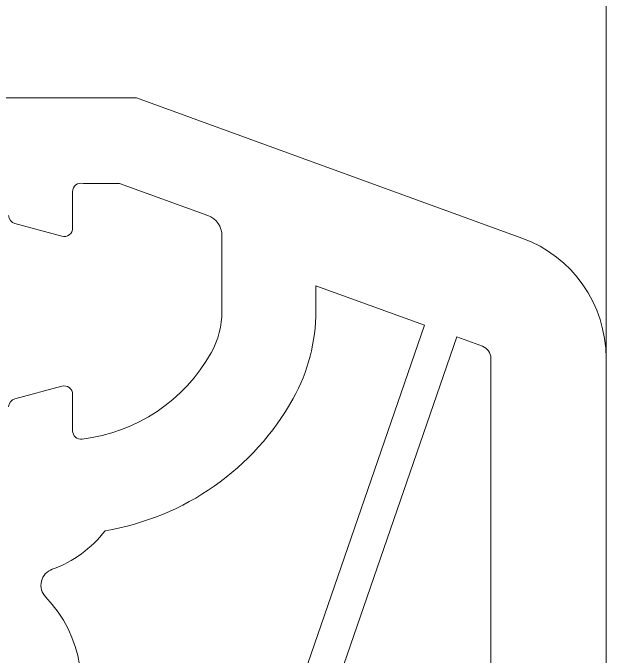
# Model space of a CAD drawing. Header units: millimetres. Extents: x 2715 to 5047, y -920 to 3095.
# Drawn here: x 4106.08 to 4119.98, y 106.07 to 121.15 of the extents above; entities that cross this region are included whole.
import ezdxf

# ---------------------------------------------------------------- set-up
doc = ezdxf.new("R2010")
doc.units = ezdxf.units.MM
doc.header["$MEASUREMENT"] = 0
for name, color, linetype, lineweight in [('0_Pen_No__1', 7, 'Continuous', 13), ('0_Pen_No__141', 7, 'Continuous', 20), ('2D Drafting - General_Pen_No__1', 7, 'Continuous', 13)]:
    doc.layers.add(name, color=color, linetype=linetype, lineweight=lineweight)

msp = doc.modelspace()

# ---------------------------------------------------------------- linework, layer by layer
at = {"layer": '0_Pen_No__1', "color": 7, "linetype": 'Continuous', "lineweight": 13}
for points in [[(4106.179, 101.004, -0.113888), (4106.463, 102.231), (4107.381, 104.116, 0.315392), (4106.85, 107.459, -0.545396), (4107.004, 108.113, 0.144684), (4108.241, 109.014, 0.2286), (4112.648, 112.114, 0.127797), (4113.179, 114.158), (4113.179, 114.756), (4115.728, 113.829), (4108.079, 91.658), (4106.179, 91.658)], [(4108.926, 91.658), (4115.479, 75.358), (4116.279, 75.358, 0.414214), (4117.279, 76.358), (4117.279, 113.054, 0.315299), (4117.082, 113.336), (4116.479, 113.555)]]:
    msp.add_lwpolyline(points, format="xyb", close=True, dxfattribs=at)
at = {"layer": '0_Pen_No__141', "color": 7, "linetype": 'Continuous', "lineweight": 20}
for points in [[(4103.979, 119.158), (4108.979, 119.158), (4118.006, 115.873, -0.315299), (4119.979, 113.054), (4119.979, 109.381), (4119.979, 73.158)], [(4105.979, 111.914, -0.339454), (4106.128, 112.107), (4107.228, 112.401, -0.493145), (4107.479, 112.208), (4107.479, 111.358, 0.449186), (4107.703, 111.16, 0.240602), (4110.726, 113.185, 0.127797), (4110.979, 114.158), (4110.979, 115.928, 0.315299), (4110.65, 116.398), (4108.579, 117.151), (4107.731, 117.151, 0.493145), (4107.479, 116.958), (4107.479, 116.108, -0.493145), (4107.228, 115.915), (4106.128, 116.21, -0.339454), (4105.979, 116.403)]]:
    msp.add_lwpolyline(points, format="xyb", dxfattribs=at)
at = {"layer": '2D Drafting - General_Pen_No__1', "color": 7, "linetype": 'Continuous', "lineweight": 13}
msp.add_line((4119.979, 623.699), (4119.979, 113.054), dxfattribs=at)

doc.saveas('drawing.dxf')
